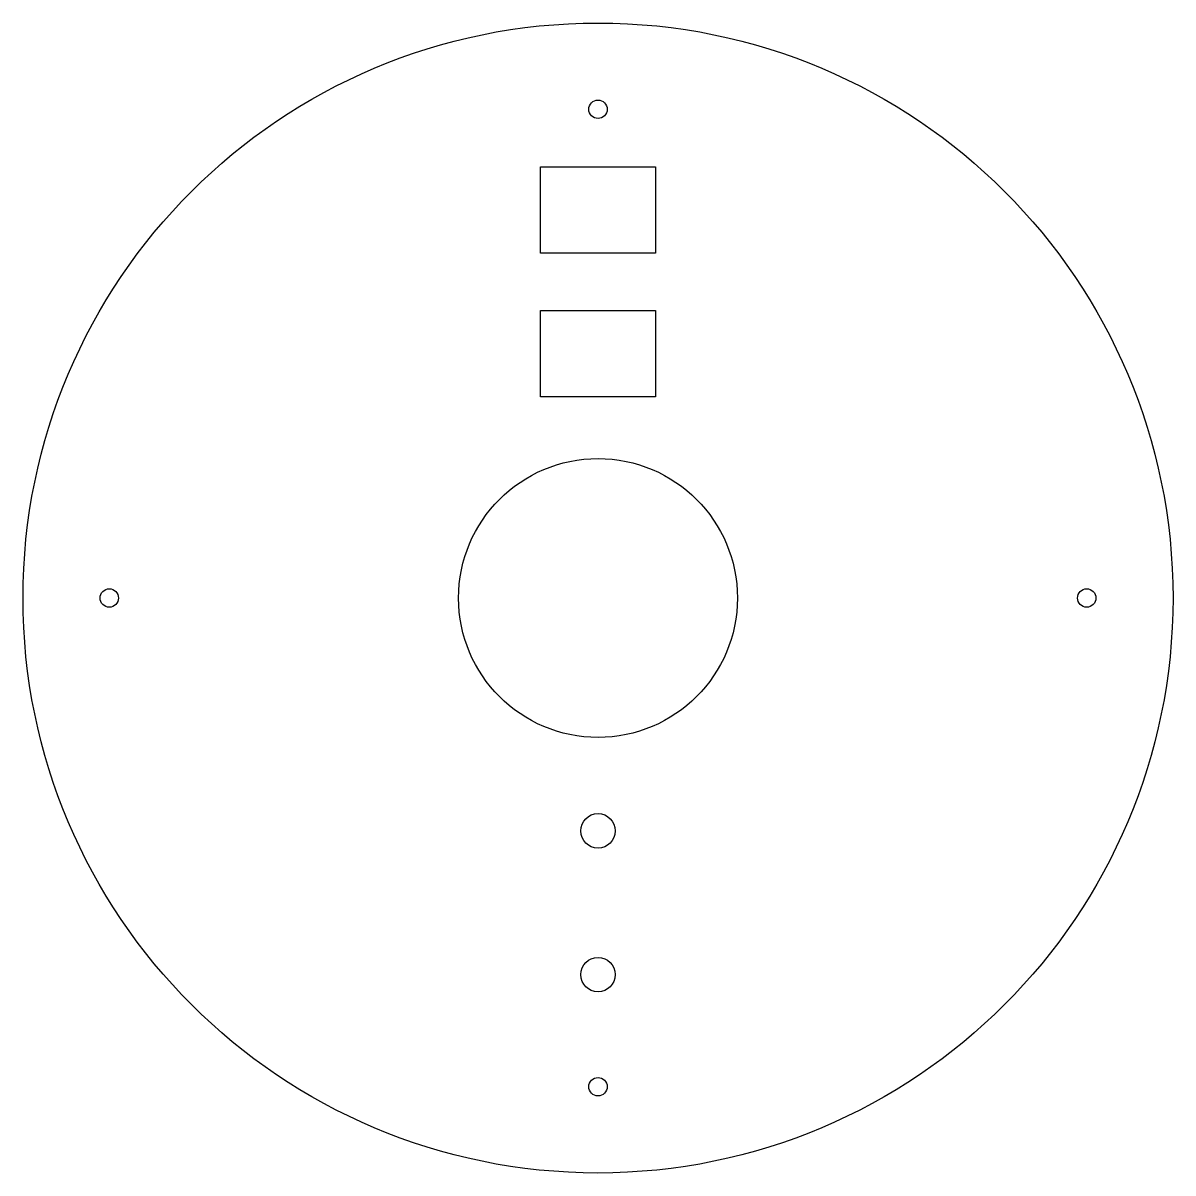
# Model space of a CAD drawing. Header units: millimetres. Extents: x -100 to 100, y -100 to 100.
import ezdxf

# ---------------------------------------------------------------- set-up
doc = ezdxf.new("R2010")
doc.units = ezdxf.units.MM
doc.header["$MEASUREMENT"] = 0

msp = doc.modelspace()

# ---------------------------------------------------------------- linework, layer by layer
for points in [[(10, 60), (-10, 60), (-10, 75), (10, 75)], [(10, 35), (-10, 35), (-10, 50), (10, 50)]]:
    msp.add_lwpolyline(points, close=True)
for centre, radius in [((0, 0), 100), ((0, 85), 1.6), ((0, 0), 24.25), ((-85, 0), 1.6), ((85, 0), 1.6), ((0, -40.5), 3), ((0, -65.5), 3), ((0, -85), 1.6)]:
    msp.add_circle(centre, radius)

doc.saveas('drawing.dxf')
